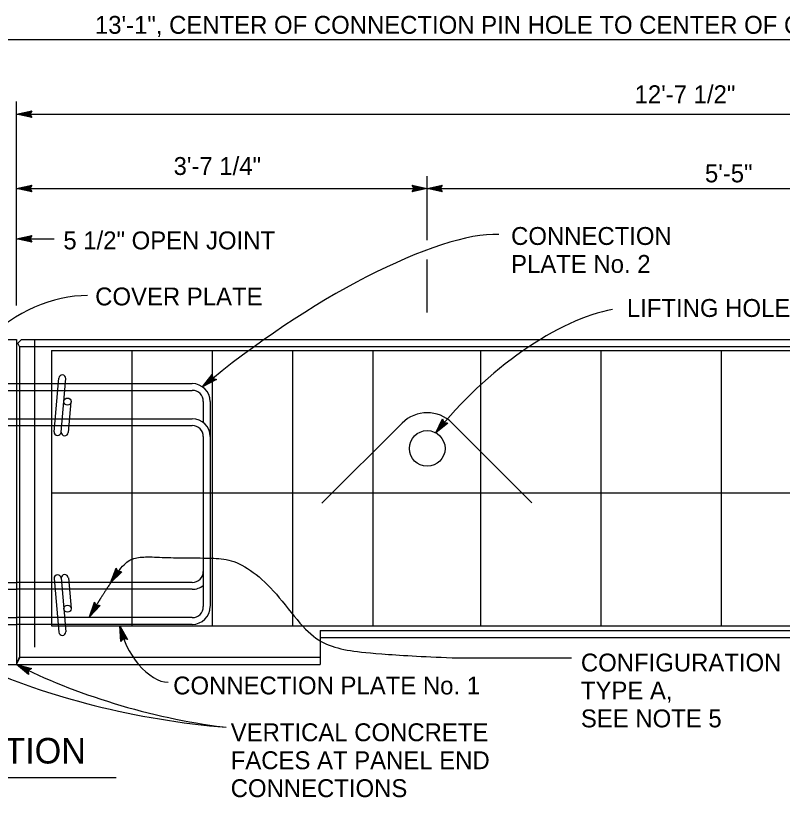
# Model space of a CAD drawing. Extents: x -894 to 866, y -476 to 714.
# Drawn here: x -95.8 to 204.5, y -156 to 150 of the extents above; entities that cross this region are included whole.
import ezdxf

# ---------------------------------------------------------------- set-up
doc = ezdxf.new("R2010")
doc.units = 0
for name, color, linetype in [('56 Stage 3 Anno', 7, 'Continuous'), ('57 Undefined', 7, 'Continuous'), ('60 Nongeo Data', 7, 'Continuous')]:
    doc.layers.add(name, color=color, linetype=linetype)

msp = doc.modelspace()

# ---------------------------------------------------------------- linework, layer by layer
at = {"layer": '56 Stage 3 Anno'}
for p, q in [((-102.66, 140.65), (460.12, 140.65)), ((-95.37, 36.57), (-95.37, 116.39)), ((-95.37, 111.46), (-89.47, 112.77)), ((-89.47, 110.14), (-95.37, 111.46)), ((-95.37, 111.46), (-95.37, 111.46)), ((-95.37, 111.46), (452.42, 111.46)), ((-89.68, 110.5), (-94.01, 111.46)), ((-94, 111.47), (-89.7, 112.42)), ((-92.65, 111.46), (-89.87, 112.08)), ((-89.91, 110.85), (-92.65, 111.46)), ((-91.29, 111.46), (-90.1, 111.72)), ((-90.08, 111.19), (-91.29, 111.46)), ((-89.47, 112.77), (-90.25, 111.46)), ((-90.25, 111.46), (-89.47, 110.14)), ((-89.47, 112.77), (-89.47, 112.77)), ((-89.47, 110.14), (-89.47, 110.14)), ((65.42, 62.04), (65.42, 87.2)), ((-95.37, 82.27), (-89.47, 83.58)), ((-94, 82.28), (-89.7, 83.23)), ((-92.65, 82.27), (-89.87, 82.89)), ((-89.47, 83.58), (-90.25, 82.27)), ((-89.47, 83.58), (-89.47, 83.58)), ((60.3, 82.27), (59.51, 83.59)), ((59.51, 83.59), (59.51, 83.59)), ((59.51, 83.59), (65.42, 82.27)), ((59.73, 83.24), (64.06, 82.28)), ((59.96, 82.89), (62.7, 82.28)), ((65.42, 82.27), (71.32, 83.58)), ((66.79, 82.28), (71.09, 83.23)), ((68.14, 82.27), (70.92, 82.89)), ((71.32, 83.58), (70.54, 82.27)), ((71.32, 83.58), (71.32, 83.58)), ((-95.37, 82.27), (62.59, 82.27)), ((-89.47, 80.96), (-95.37, 82.27)), ((-95.37, 82.27), (-95.37, 82.27)), ((-89.68, 81.31), (-94.01, 82.27)), ((-89.91, 81.66), (-92.65, 82.27)), ((-91.29, 82.27), (-90.1, 82.54)), ((-90.08, 82), (-91.29, 82.27)), ((-90.25, 82.27), (-89.47, 80.96)), ((-89.47, 80.96), (-89.47, 80.96)), ((65.42, 82.27), (59.51, 80.97)), ((59.51, 80.97), (60.3, 82.27)), ((59.51, 80.97), (59.51, 80.97)), ((64.05, 82.27), (59.74, 81.32)), ((62.7, 82.28), (59.92, 81.66)), ((60.13, 82.55), (61.34, 82.28)), ((61.34, 82.28), (60.15, 82.01)), ((65.42, 82.27), (295.79, 82.27)), ((71.32, 80.96), (65.42, 82.27)), ((65.42, 82.27), (65.42, 82.27)), ((65.42, 82.27), (65.42, 82.27)), ((71.11, 81.31), (66.78, 82.27)), ((70.88, 81.66), (68.14, 82.27)), ((69.5, 82.27), (70.69, 82.54)), ((70.71, 82), (69.5, 82.27)), ((70.54, 82.27), (71.32, 80.96)), ((71.32, 80.96), (71.32, 80.96)), ((-95.37, 62.59), (-89.47, 63.9)), ((-95.37, 62.59), (-80.61, 62.59)), ((-89.47, 61.27), (-95.37, 62.59)), ((-95.37, 62.59), (-95.37, 62.59)), ((-89.68, 61.62), (-94.01, 62.59)), ((-94, 62.59), (-89.7, 63.55)), ((-92.65, 62.59), (-89.87, 63.2)), ((-89.91, 61.98), (-92.65, 62.59)), ((-91.29, 62.59), (-90.1, 62.85)), ((-90.08, 62.32), (-91.29, 62.59)), ((-89.47, 63.9), (-90.25, 62.59)), ((-90.25, 62.59), (-89.47, 61.27)), ((-89.47, 63.9), (-89.47, 63.9)), ((-89.47, 61.27), (-89.47, 61.27)), ((65.42, 33.75), (65.42, 54.48)), ((-22.53, 4.64), (-18.81, 9.53)), ((-18.81, 9.53), (-18.81, 9.53)), ((-18.81, 9.53), (-18.56, 7.99)), ((-17.08, 7.49), (-22.53, 4.64)), ((-21.47, 5.54), (-18.75, 9.1)), ((-17.48, 7.62), (-21.47, 5.53)), ((-20.42, 6.42), (-18.66, 8.72)), ((-17.89, 7.74), (-20.42, 6.42)), ((-19.36, 7.31), (-18.61, 8.29)), ((-18.25, 7.89), (-19.36, 7.31)), ((-18.56, 7.99), (-17.08, 7.49)), ((-17.08, 7.49), (-17.08, 7.49)), ((-22.53, 4.64), (-22.53, 4.64)), ((68.74, -13.3), (71.38, -7.86)), ((69.58, -12.22), (71.52, -8.26)), ((70.43, -11.17), (71.68, -8.61)), ((71.27, -10.1), (71.81, -9.01)), ((71.38, -7.86), (71.38, -7.86)), ((71.38, -7.86), (71.92, -9.29)), ((73.44, -9.49), (68.74, -13.3)), ((73.03, -9.44), (69.58, -12.23)), ((72.61, -9.4), (70.43, -11.17)), ((72.24, -9.33), (71.27, -10.1)), ((71.92, -9.29), (73.44, -9.49)), ((73.44, -9.49), (73.44, -9.49)), ((68.74, -13.3), (68.74, -13.3)), ((-56.43, -66.3), (-56.43, -66.3)), ((-54.19, -67.75), (-54.19, -67.75)), ((-58.58, -72.05), (-58.58, -72.05)), ((-64.92, -79.54), (-64.92, -79.54)), ((-62.63, -80.9), (-62.63, -80.9)), ((-66.84, -85.38), (-66.84, -85.38)), ((-54.59, -94.97), (-54.89, -88.83)), ((-54.89, -88.83), (-54.89, -88.83)), ((-54.89, -88.83), (-52.01, -94.26)), ((-54.3, -94.67), (-54.52, -90.16)), ((-54.52, -90.17), (-52.42, -94.13)), ((-54.02, -94.35), (-54.16, -91.49)), ((-54.16, -91.49), (-52.8, -94.05)), ((-53.51, -93.84), (-54.59, -94.97)), ((-53.73, -94.08), (-53.79, -92.83)), ((-53.79, -92.83), (-53.21, -93.92)), ((-52.01, -94.26), (-53.51, -93.84)), ((-52.01, -94.26), (-52.01, -94.26)), ((-54.59, -94.97), (-54.59, -94.97)), ((-90.78, -107.89), (-95.37, -103.95)), ((-95.37, -103.95), (-95.37, -103.95)), ((-95.37, -103.95), (-89.54, -105.57)), ((75.15, -101.32), (121.91, -101.32)), ((-90.8, -107.48), (-94.17, -104.59)), ((-94.16, -104.59), (-89.92, -105.77)), ((-90.84, -107.06), (-92.97, -105.23)), ((-92.97, -105.23), (-90.23, -105.99)), ((-90.83, -106.67), (-91.77, -105.87)), ((-91.77, -105.87), (-90.6, -106.19)), ((-89.54, -105.57), (-90.86, -106.35)), ((-90.86, -106.35), (-90.78, -107.89)), ((-89.54, -105.57), (-89.54, -105.57)), ((-90.78, -107.89), (-90.78, -107.89))]:
    msp.add_line(p, q, dxfattribs=at)
for points in [[(-54.19, -67.75), (-58.58, -72.05), (-56.43, -66.29), (-56.25, -66.67), (-57.82, -70.88), (-54.6, -67.73), (-55.02, -67.72), (-57.07, -69.74), (-56.07, -67.04), (-55.89, -67.41), (-56.32, -68.58), (-55.43, -67.7), (-55.75, -67.69), (-56.43, -66.29), (-55.75, -67.69)], [(-62.63, -80.9), (-66.84, -85.38), (-64.92, -79.54), (-64.73, -79.9), (-66.13, -84.18), (-63.04, -80.9), (-63.45, -80.9), (-65.43, -83), (-64.53, -80.27), (-64.33, -80.63), (-64.72, -81.81), (-63.86, -80.9), (-64.19, -80.9), (-64.92, -79.54), (-64.19, -80.9)]]:
    msp.add_lwpolyline(points, close=True, dxfattribs=at)
for centre, major_axis, ratio, start_param, end_param in [((20.35, 2.16), (-83.6, -57.78), 0.2757, 3.489789, 5.052073), ((-80.51, 8.47), (-35.39, -20.91), 0.682295, 3.983748, 5.08967), ((105.29, -18.32), (-52.07, -49.01), 0.424344, 3.708569, 5.042441), ((-42.44, -94.01), (9.39, -16.21), 0.532252, 4.10263, 5.977636), ((-17.33, -49.59), (159.28, -20.26), 0.486691, 4.142742, 4.799766), ((-43.68, -101.07), (-74.2, 20.08), 0.275401, 0.877221, 2.047541)]:
    msp.add_ellipse(centre, major_axis=major_axis, ratio=ratio, start_param=start_param, end_param=end_param, dxfattribs=at)
for points, degree in [([(-58.58, -72.05), (-57.29, -70.07), (-53.68, -64.59), (-49.58, -62.19), (-44.56, -61.74), (-36.46, -62.19), (-26.62, -62.29), (-17.95, -62.33), (-10.53, -62.95), (-1.57, -68.21), (7.4, -77.18), (16.99, -90.17), (24.72, -96.05), (33.68, -98.53), (44.81, -99.76), (63.61, -100.93), (75.15, -101.32)], 3), ([(-58.58, -72.05), (-60.92, -75.6), (-62.98, -78.91), (-64.63, -81.66), (-66.84, -85.38)], 2)]:
    msp.add_open_spline(points, degree=degree, dxfattribs=at)
at = {"layer": '57 Undefined'}
msp.add_line((-145.25, -148.18), (-56.44, -148.18), dxfattribs=at)
at = {"layer": '60 Nongeo Data'}
for p, q in [((-111.54, 23.22), (-95.37, 23.22)), ((-93.43, 23.22), (-95.39, 21.19)), ((-95.37, 23.22), (-95.37, -103.95)), ((-94.2, 20.43), (-94.88, 21.72)), ((-93.43, 23.22), (450.53, 23.22)), ((-88.39, 23.22), (-88.39, -97.15)), ((-94.2, 20.43), (451.25, 20.43)), ((-94.2, 20.43), (-94.2, -101.15)), ((-81.68, 18.86), (-81.68, -88.83)), ((-81.68, 18.86), (451.25, 18.86)), ((-50.24, 18.86), (-50.24, -88.83)), ((-18.79, 18.86), (-18.79, -88.83)), ((12.65, 18.86), (12.65, -88.83)), ((44.09, 18.86), (44.09, -88.83)), ((86.29, 18.86), (86.29, -88.83)), ((133.39, 18.86), (133.39, -88.83)), ((180.48, 18.86), (180.48, -88.83)), ((-80.71, -12.93), (-78.87, 8.12)), ((-77.92, -13.12), (-76.08, 7.94)), ((-111.54, 5.94), (-95.19, 5.94)), ((-111.54, 3.28), (-95.19, 3.28)), ((-95.37, 5.94), (-26.58, 5.94)), ((-95.37, 3.28), (-26.61, 3.28)), ((-75.11, -13.25), (-74.05, -1.22)), ((-22.25, -1.03), (-22.25, -9.31)), ((-19.6, -1.05), (-19.6, -81.18)), ((-111.54, -7.8), (-95.19, -7.8)), ((-95.37, -7.8), (-26.58, -7.8)), ((-111.54, -10.46), (-95.19, -10.46)), ((-95.37, -10.46), (-26.61, -10.46)), ((24.2, -40.9), (55.56, -9.54)), ((106.45, -40.77), (75.09, -9.41)), ((-22.25, -14.79), (-22.25, -67.83)), ((-22.25, -18.41), (-22.25, -67.6)), ((442.64, -36.97), (-81.68, -36.97)), ((-80.71, -70.33), (-78.87, -91.37)), ((-77.92, -70.13), (-76.08, -91.19)), ((-75.11, -70.01), (-74.05, -82.04)), ((-22.25, -67.57), (-22.25, -81.34)), ((-111.54, -71.9), (-95.19, -71.9)), ((-26.56, -71.9), (-95.37, -71.9)), ((-111.54, -74.56), (-95.19, -74.56)), ((-26.58, -74.56), (-95.37, -74.56)), ((-111.54, -85.64), (-95.19, -85.64)), ((-26.56, -85.64), (-95.37, -85.64)), ((-111.54, -88.3), (-95.19, -88.3)), ((-26.58, -88.3), (-95.37, -88.3)), ((-81.68, -88.83), (442.64, -88.83)), ((23.55, -90.67), (23.55, -103.95)), ((23.55, -90.67), (337.69, -90.67)), ((23.55, -93.47), (337.69, -93.47)), ((-226.27, -103.95), (-95.37, -103.95)), ((-95.37, -103.95), (-93.97, -101.15)), ((-95.37, -103.95), (-94.2, -101.15)), ((-95.37, -103.95), (23.55, -103.95)), ((-94.2, -101.15), (23.55, -101.15))]:
    msp.add_line(p, q, dxfattribs=at)
for centre, radius in [((-75.45, -1.1), 1.4), ((65.42, -19.44), 6.99), ((-75.45, -82.15), 1.4)]:
    msp.add_circle(centre, radius, dxfattribs=at)
for centre, radius, start, end in [((-77.48, 7.96), 1.4, 358.6157, 173.6249), ((-26.58, -1.05), 6.99, 0, 90), ((-26.58, -1.05), 4.33, 0, 90), ((65.42, -19.44), 13.97, 45.427, 134.8764), ((-26.58, -14.79), 6.99, 0, 90), ((-26.58, -14.79), 4.33, 0, 90), ((-79.31, -12.95), 1.4, 178.6157, 353.6249), ((-76.51, -13.08), 1.4, 178.6157, 353.6249), ((-79.31, -70.3), 1.4, 6.3751, 181.3843), ((-76.51, -70.18), 1.4, 6.3751, 181.3843), ((-26.58, -67.57), 4.33, 270, 0), ((-26.58, -67.57), 6.99, 270, 308.3161), ((-26.58, -81.31), 6.99, 270, 0), ((-26.58, -81.31), 4.33, 270, 0), ((-77.48, -91.22), 1.4, 186.3751, 1.3843)]:
    msp.add_arc(centre, radius, start, end, dxfattribs=at)

# ---------------------------------------------------------------- texts
at = {"layer": '57 Undefined'}
for s, height, p in [('13\'-1", CENTER OF CONNECTION PIN HOLE TO CENTER OF CONNECTION PIN HOLE', 7, (-64.7, 142.86)), ('12\'-7 1/2"', 7, (146.65, 115.7)), ('3\'-7 1/4"', 7, (-33.9, 87.61)), ('5\'-5"', 7, (174.19, 84.72)), ('CONNECTION', 7, (98.27, 60.22)), ('5 1/2" OPEN JOINT', 7, (-77.07, 58.5)), ('PLATE No. 2', 7, (98.27, 49.28)), ('COVER PLATE', 7, (-64.6, 36.55)), ('LIFTING HOLE', 7, (143.63, 32.04)), ('CONFIGURATION', 7, (125.61, -106.73)), ('CONNECTION PLATE No. 1', 7, (-34.05, -115.71)), ('TYPE A,', 7, (125.61, -117.67)), ('SEE NOTE 5', 7, (125.61, -128.6)), ('VERTICAL CONCRETE', 7, (-11.53, -134.02)), ('ELEVATION', 10, (-143.3, -142.75)), ('FACES AT PANEL END', 7, (-11.53, -144.96)), ('CONNECTIONS', 7, (-11.53, -155.9))]:
    msp.add_text(s, height=height, dxfattribs=at).set_placement(p)

doc.saveas('drawing.dxf')
